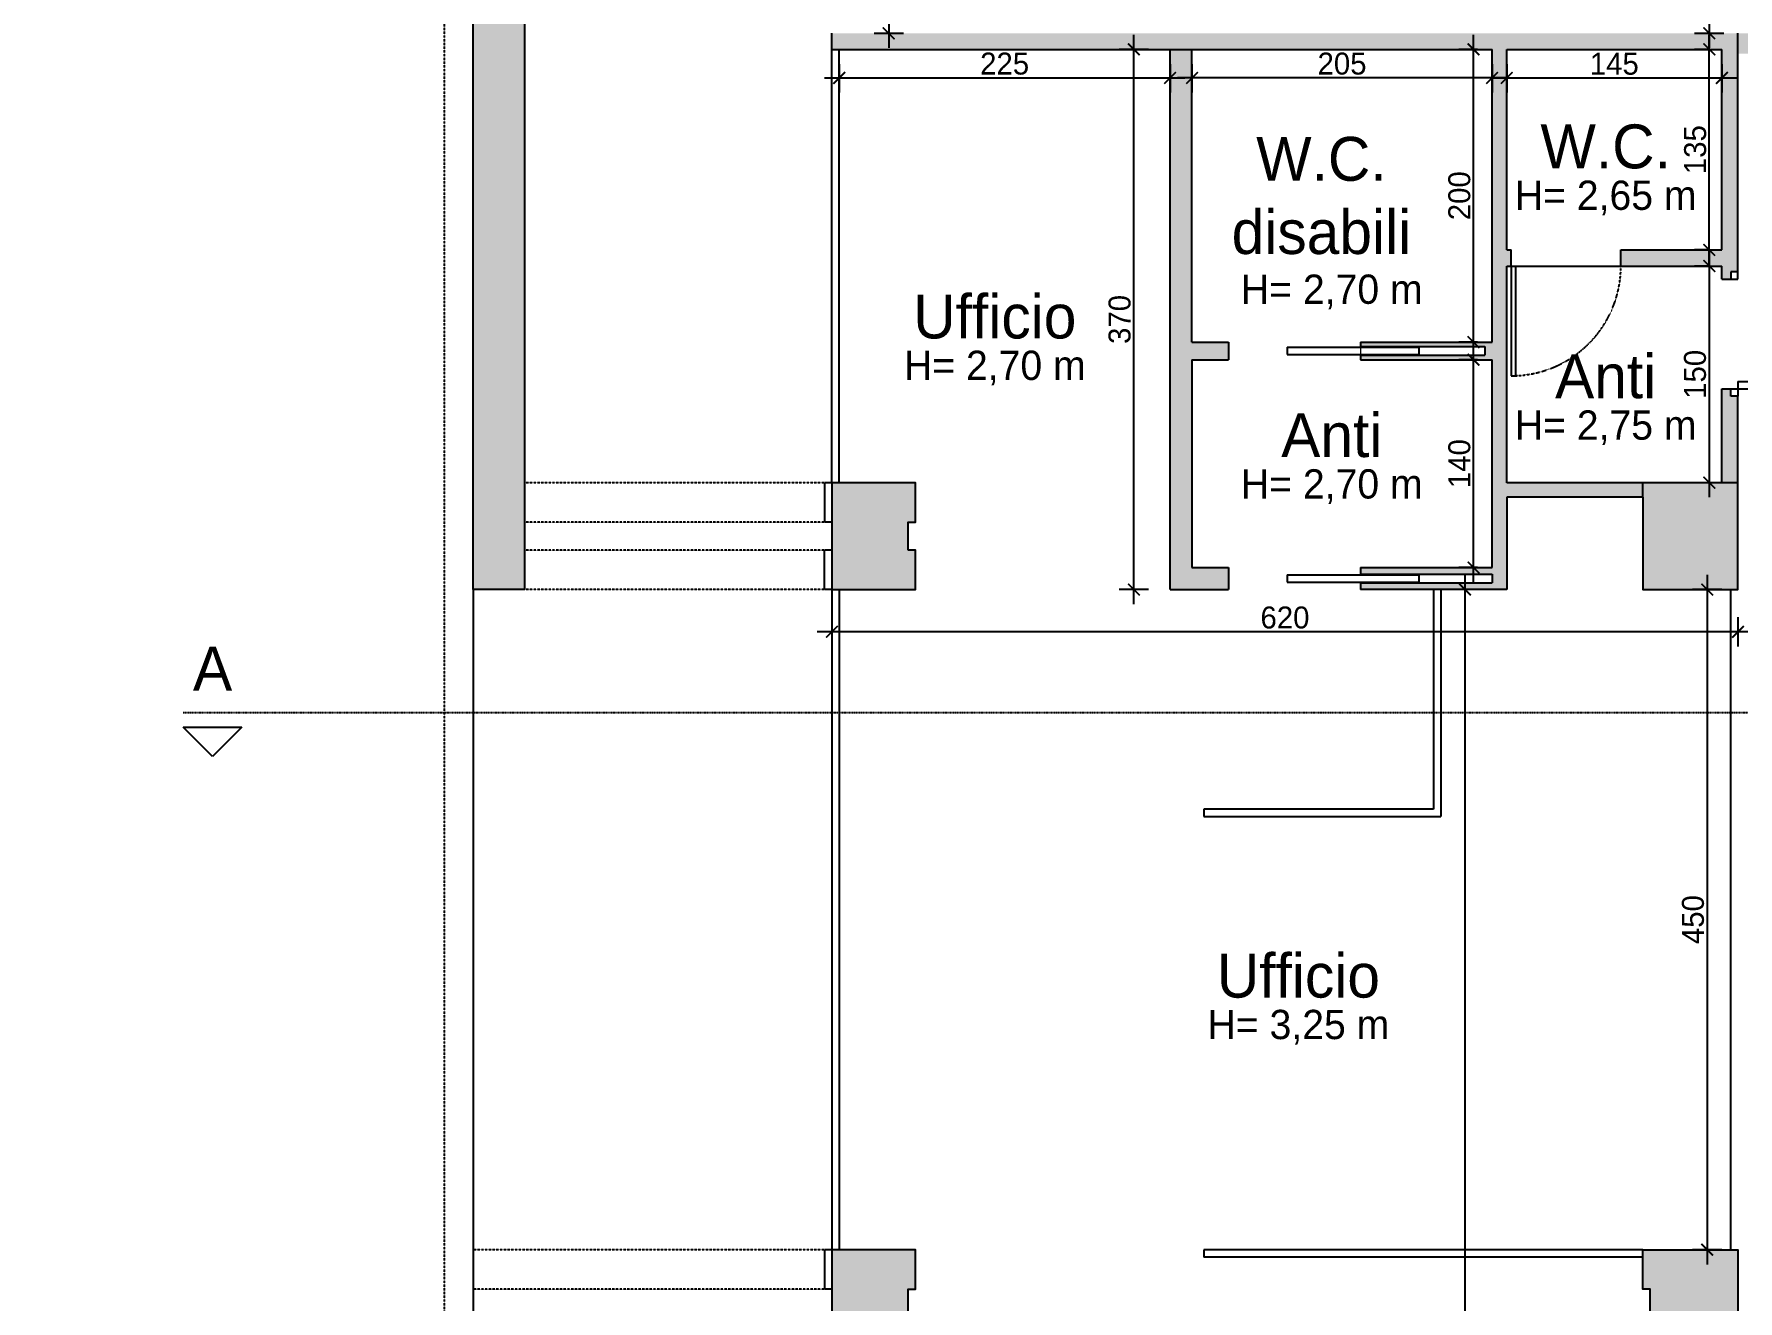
# Model space of a CAD drawing. Header units: millimetres. Extents: x 515 to 43442, y -1882 to 9936.
# Drawn here: x 515 to 1679, y 2808 to 3674 of the extents above; entities that cross this region are included whole.
import ezdxf

# ---------------------------------------------------------------- set-up
doc = ezdxf.new("R2010")
doc.units = ezdxf.units.MM
doc.linetypes.add('35', pattern=[1.5, 0.5, -0.25, 0.5, -0.25])
doc.linetypes.add('DASHDOT2', pattern=[0.5, 0.25, -0.125, 0, -0.125])
doc.layers.get('Defpoints').update_dxf_attribs({"color": 31})
doc.layers.add('CAMP sez', color=9, linetype='Continuous', lineweight=15, true_color=0xbdbdbd)
doc.layers.add('PAV_EST', color=253, linetype='Continuous', lineweight=0, true_color=0xa8a8a8)
for name, color, linetype in [('INF', 8, 'Continuous'), ('Linee di sezione', 7, 'Continuous'), ('PROS', 9, 'Continuous'), ('Q_100_ESECUTIVO', 3, 'Continuous'), ('SEZ', 170, 'Continuous'), ('Testi', 7, 'Continuous'), ('VOLTE', 8, 'Continuous')]:
    doc.layers.add(name, color=color, linetype=linetype)
doc.styles.add('T_ESE_q100', font='bahnschrift.ttf', dxfattribs={"height": 15})
doc.dimstyles.new('Quote al 100 arrotondate', dxfattribs={"dimscale": 0, "dimtxt": 15, "dimasz": 8, "dimexe": 10, "dimexo": 10, "dimgap": 2, "dimtad": 1, "dimdec": 0, "dimrnd": 5, "dimzin": 0, "dimdsep": 46, "dimtxsty": 'T_ESE_q100', "dimblk": 'ARCHTICK', "dimcen": 0.09, "dimdle": 10, "dimadec": 0, "dimazin": 0, "dimtfac": 1, "dimtdec": 0, "dimtofl": 0, "dimtmove": 2, "dimatfit": 3, "dimldrblk": 'ARCHTICK', "dimfxl": 10, "dimfxlon": 1, "dimtolj": 1, "dimtzin": 0, "dimlwd": -1, "dimlwe": -1, "dimarcsym": 0})

# ---------------------------------------------------------------- blocks, each defined once
blk = doc.blocks.new('_ArchTick')
at = {"color": 0, "linetype": 'ByBlock', "const_width": 0.15}
blk.add_lwpolyline([(-0.5, -0.5), (0.5, 0.5)], dxfattribs=at)
blk = doc.blocks.new('*D31')
at = {"layer": 'Defpoints', "color": 0, "transparency": 16777216}
for p in [(1072.9, 3908.4), (1072.9, 3674.4), (1098.7, 3674.4)]:
    blk.add_point(p, dxfattribs=at)
at = {"layer": 'Q_100_ESECUTIVO', "color": 0, "transparency": 16777216}
for p, q in [((1098.7, 3918.4), (1098.7, 3664.4)), ((1088.7, 3908.4), (1108.7, 3908.4)), ((1088.7, 3674.4), (1108.7, 3674.4))]:
    blk.add_line(p, q, dxfattribs=at)
at = {"layer": 'Q_100_ESECUTIVO', "color": 0, "transparency": 16777216, "xscale": 8, "yscale": 8, "zscale": 8}
for p, rotation in [((1098.7, 3908.4), 90), ((1098.7, 3674.4), 270)]:
    blk.add_blockref('_ArchTick', p, dxfattribs=dict(at, rotation=rotation))
at = {"layer": 'Q_100_ESECUTIVO', "color": 0, "transparency": 16777216, "insert": (1089.1, 3791.4), "char_height": 15, "attachment_point": 5, "rotation": 90, "style": 'T_ESE_q100'}
blk.add_mtext('\\A1;235', dxfattribs=at)
blk = doc.blocks.new('*D20')
at = {"layer": 'Defpoints', "color": 0, "transparency": 16777216}
for p in [(1659.3, 3815.4), (1619.9, 3674.4), (1659.3, 3674.4)]:
    blk.add_point(p, dxfattribs=at)
at = {"layer": 'Q_100_ESECUTIVO', "color": 0, "transparency": 16777216}
for p, q in [((1659.3, 3825.4), (1659.3, 3664.4)), ((1659.3, 3815.4), (1669.3, 3815.4)), ((1649.3, 3674.4), (1669.3, 3674.4))]:
    blk.add_line(p, q, dxfattribs=at)
at = {"layer": 'Q_100_ESECUTIVO', "color": 0, "transparency": 16777216, "xscale": 8, "yscale": 8, "zscale": 8}
for p, rotation in [((1659.3, 3815.4), 90), ((1659.3, 3674.4), 270)]:
    blk.add_blockref('_ArchTick', p, dxfattribs=dict(at, rotation=rotation))
at = {"layer": 'Q_100_ESECUTIVO', "color": 0, "transparency": 16777216, "insert": (1649.6, 3744.9), "char_height": 15, "attachment_point": 5, "rotation": 90, "style": 'T_ESE_q100'}
blk.add_mtext('\\A1;140', dxfattribs=at)
blk = doc.blocks.new('*D37')
at = {"layer": 'Defpoints', "color": 0, "transparency": 16777216}
for p in [(1659.3, 3663.4), (1667.9, 3663.4), (1667.9, 3526.4)]:
    blk.add_point(p, dxfattribs=at)
at = {"layer": 'Q_100_ESECUTIVO', "color": 0, "transparency": 16777216}
for p, q in [((1659.3, 3516.4), (1659.3, 3673.4)), ((1659.3, 3663.4), (1649.3, 3663.4)), ((1659.3, 3526.4), (1649.3, 3526.4))]:
    blk.add_line(p, q, dxfattribs=at)
at = {"layer": 'Q_100_ESECUTIVO', "color": 0, "transparency": 16777216, "xscale": 8, "yscale": 8, "zscale": 8}
for p, rotation in [((1659.3, 3663.4), 90), ((1659.3, 3526.4), 270)]:
    blk.add_blockref('_ArchTick', p, dxfattribs=dict(at, rotation=rotation))
at = {"layer": 'Q_100_ESECUTIVO', "color": 0, "transparency": 16777216, "insert": (1649.7, 3594.9), "char_height": 15, "attachment_point": 5, "rotation": 90, "style": 'T_ESE_q100'}
blk.add_mtext('\\A1;135', dxfattribs=at)
blk = doc.blocks.new('*D38')
at = {"layer": 'Defpoints', "color": 0, "transparency": 16777216}
for p in [(1520.9, 3663.4), (1667.9, 3663.4), (1667.9, 3643.9)]:
    blk.add_point(p, dxfattribs=at)
at = {"layer": 'Q_100_ESECUTIVO', "color": 0, "transparency": 16777216}
for p, q in [((1510.9, 3643.9), (1677.9, 3643.9)), ((1520.9, 3653.4), (1520.9, 3633.9)), ((1667.9, 3653.4), (1667.9, 3633.9))]:
    blk.add_line(p, q, dxfattribs=at)
at = {"layer": 'Q_100_ESECUTIVO', "color": 0, "transparency": 16777216, "xscale": 8, "yscale": 8, "zscale": 8, "rotation": 180}
blk.add_blockref('_ArchTick', (1520.9, 3643.9), dxfattribs=at)
at = {"layer": 'Q_100_ESECUTIVO', "color": 0, "transparency": 16777216, "xscale": 8, "yscale": 8, "zscale": 8}
blk.add_blockref('_ArchTick', (1667.9, 3643.9), dxfattribs=at)
at = {"layer": 'Q_100_ESECUTIVO', "color": 0, "transparency": 16777216, "insert": (1594.4, 3653.5), "char_height": 15, "attachment_point": 5, "style": 'T_ESE_q100'}
blk.add_mtext('\\A1;145', dxfattribs=at)
blk = doc.blocks.new('*D39')
at = {"layer": 'Defpoints', "color": 0, "transparency": 16777216}
for p in [(1667.9, 3515.4), (1659.3, 3367.4), (1667.9, 3367.4)]:
    blk.add_point(p, dxfattribs=at)
at = {"layer": 'Q_100_ESECUTIVO', "color": 0, "transparency": 16777216}
for p, q in [((1659.3, 3515.4), (1649.3, 3515.4)), ((1659.3, 3525.4), (1659.3, 3357.4)), ((1659.3, 3367.4), (1649.3, 3367.4))]:
    blk.add_line(p, q, dxfattribs=at)
at = {"layer": 'Q_100_ESECUTIVO', "color": 0, "transparency": 16777216, "xscale": 8, "yscale": 8, "zscale": 8}
for p, rotation in [((1659.3, 3515.4), 90), ((1659.3, 3367.4), 270)]:
    blk.add_blockref('_ArchTick', p, dxfattribs=dict(at, rotation=rotation))
at = {"layer": 'Q_100_ESECUTIVO', "color": 0, "transparency": 16777216, "insert": (1649.6, 3441.4), "char_height": 15, "attachment_point": 5, "rotation": 90, "style": 'T_ESE_q100'}
blk.add_mtext('\\A1;150', dxfattribs=at)
blk = doc.blocks.new('*D40')
at = {"layer": 'Defpoints', "color": 0, "transparency": 16777216}
for p in [(1059.9, 3294.4), (1678.9, 3294.4), (1059.9, 3265.5)]:
    blk.add_point(p, dxfattribs=at)
at = {"layer": 'Q_100_ESECUTIVO', "color": 0, "transparency": 16777216}
for p, q in [((1059.9, 3275.5), (1059.9, 3255.5)), ((1678.9, 3275.5), (1678.9, 3255.5)), ((1688.9, 3265.5), (1049.9, 3265.5))]:
    blk.add_line(p, q, dxfattribs=at)
at = {"layer": 'Q_100_ESECUTIVO', "color": 0, "transparency": 16777216, "xscale": 8, "yscale": 8, "zscale": 8, "rotation": 180}
blk.add_blockref('_ArchTick', (1059.9, 3265.5), dxfattribs=at)
at = {"layer": 'Q_100_ESECUTIVO', "color": 0, "transparency": 16777216, "xscale": 8, "yscale": 8, "zscale": 8}
blk.add_blockref('_ArchTick', (1678.9, 3265.5), dxfattribs=at)
at = {"layer": 'Q_100_ESECUTIVO', "color": 0, "transparency": 16777216, "insert": (1369.4, 3275.2), "char_height": 15, "attachment_point": 5, "style": 'T_ESE_q100'}
blk.add_mtext('\\A1;620', dxfattribs=at)
blk = doc.blocks.new('*D41')
at = {"layer": 'Defpoints', "color": 0, "transparency": 16777216}
for p in [(1678.9, 3294.4), (1657.9, 2843.4), (1678.9, 2843.4)]:
    blk.add_point(p, dxfattribs=at)
at = {"layer": 'Q_100_ESECUTIVO', "color": 0, "transparency": 16777216}
for p, q in [((1667.9, 3294.4), (1647.9, 3294.4)), ((1657.9, 3304.4), (1657.9, 2833.4)), ((1667.9, 2843.4), (1647.9, 2843.4))]:
    blk.add_line(p, q, dxfattribs=at)
at = {"layer": 'Q_100_ESECUTIVO', "color": 0, "transparency": 16777216, "xscale": 8, "yscale": 8, "zscale": 8}
for p, rotation in [((1657.9, 3294.4), 90), ((1657.9, 2843.4), 270)]:
    blk.add_blockref('_ArchTick', p, dxfattribs=dict(at, rotation=rotation))
at = {"layer": 'Q_100_ESECUTIVO', "color": 0, "transparency": 16777216, "insert": (1648.2, 3068.9), "char_height": 15, "attachment_point": 5, "rotation": 90, "style": 'T_ESE_q100'}
blk.add_mtext('\\A1;450', dxfattribs=at)
blk = doc.blocks.new('*D45')
at = {"layer": 'Defpoints', "color": 0, "transparency": 16777216}
for p in [(1510.9, 3294.4), (1492.4, 1211.4), (1510.9, 1211.4)]:
    blk.add_point(p, dxfattribs=at)
at = {"layer": 'Q_100_ESECUTIVO', "color": 0, "transparency": 16777216}
for p, q in [((1500.9, 3294.4), (1482.4, 3294.4)), ((1492.4, 3304.4), (1492.4, 1201.4)), ((1500.9, 1211.4), (1482.4, 1211.4))]:
    blk.add_line(p, q, dxfattribs=at)
at = {"layer": 'Q_100_ESECUTIVO', "color": 0, "transparency": 16777216, "xscale": 8, "yscale": 8, "zscale": 8}
for p, rotation in [((1492.4, 3294.4), 90), ((1492.4, 1211.4), 270)]:
    blk.add_blockref('_ArchTick', p, dxfattribs=dict(at, rotation=rotation))
at = {"layer": 'Q_100_ESECUTIVO', "color": 0, "transparency": 16777216, "insert": (1482.7, 2252.9), "char_height": 15, "attachment_point": 5, "rotation": 90, "style": 'T_ESE_q100'}
blk.add_mtext('\\A1;2085', dxfattribs=at)
blk = doc.blocks.new('*D89')
at = {"layer": 'Defpoints', "color": 0, "transparency": 16777216}
for p in [(1305.9, 3663.4), (1510.9, 3663.4), (1305.9, 3643.9)]:
    blk.add_point(p, dxfattribs=at)
at = {"layer": 'Q_100_ESECUTIVO', "color": 0, "transparency": 16777216}
for p, q in [((1520.9, 3643.9), (1295.9, 3643.9)), ((1305.9, 3653.4), (1305.9, 3633.9)), ((1510.9, 3653.4), (1510.9, 3633.9))]:
    blk.add_line(p, q, dxfattribs=at)
at = {"layer": 'Q_100_ESECUTIVO', "color": 0, "transparency": 16777216, "xscale": 8, "yscale": 8, "zscale": 8, "rotation": 180}
blk.add_blockref('_ArchTick', (1305.9, 3643.9), dxfattribs=at)
at = {"layer": 'Q_100_ESECUTIVO', "color": 0, "transparency": 16777216, "xscale": 8, "yscale": 8, "zscale": 8}
blk.add_blockref('_ArchTick', (1510.9, 3643.9), dxfattribs=at)
at = {"layer": 'Q_100_ESECUTIVO', "color": 0, "transparency": 16777216, "insert": (1408.4, 3653.6), "char_height": 15, "attachment_point": 5, "style": 'T_ESE_q100'}
blk.add_mtext('\\A1;205', dxfattribs=at)
blk = doc.blocks.new('*D90')
at = {"layer": 'Defpoints', "color": 0, "transparency": 16777216}
for p in [(1498.2, 3663.4), (1510.9, 3663.4), (1510.9, 3463.4)]:
    blk.add_point(p, dxfattribs=at)
at = {"layer": 'Q_100_ESECUTIVO', "color": 0, "transparency": 16777216}
for p, q in [((1498.2, 3453.4), (1498.2, 3673.4)), ((1500.9, 3663.4), (1488.2, 3663.4)), ((1500.9, 3463.4), (1488.2, 3463.4))]:
    blk.add_line(p, q, dxfattribs=at)
at = {"layer": 'Q_100_ESECUTIVO', "color": 0, "transparency": 16777216, "xscale": 8, "yscale": 8, "zscale": 8}
for p, rotation in [((1498.2, 3663.4), 90), ((1498.2, 3463.4), 270)]:
    blk.add_blockref('_ArchTick', p, dxfattribs=dict(at, rotation=rotation))
at = {"layer": 'Q_100_ESECUTIVO', "color": 0, "transparency": 16777216, "insert": (1488.6, 3563.4), "char_height": 15, "attachment_point": 5, "rotation": 90, "style": 'T_ESE_q100'}
blk.add_mtext('\\A1;200', dxfattribs=at)
blk = doc.blocks.new('*D91')
at = {"layer": 'Defpoints', "color": 0, "transparency": 16777216}
for p in [(1498.2, 3451.4), (1510.9, 3451.4), (1510.9, 3309.4)]:
    blk.add_point(p, dxfattribs=at)
at = {"layer": 'Q_100_ESECUTIVO', "color": 0, "transparency": 16777216}
for p, q in [((1498.2, 3299.4), (1498.2, 3461.4)), ((1500.9, 3451.4), (1488.2, 3451.4)), ((1500.9, 3309.4), (1488.2, 3309.4))]:
    blk.add_line(p, q, dxfattribs=at)
at = {"layer": 'Q_100_ESECUTIVO', "color": 0, "transparency": 16777216, "xscale": 8, "yscale": 8, "zscale": 8}
for p, rotation in [((1498.2, 3451.4), 90), ((1498.2, 3309.4), 270)]:
    blk.add_blockref('_ArchTick', p, dxfattribs=dict(at, rotation=rotation))
at = {"layer": 'Q_100_ESECUTIVO', "color": 0, "transparency": 16777216, "insert": (1488.6, 3380.4), "char_height": 15, "attachment_point": 5, "rotation": 90, "style": 'T_ESE_q100'}
blk.add_mtext('\\A1;140', dxfattribs=at)
blk = doc.blocks.new('*D98')
at = {"layer": 'Defpoints', "color": 0, "transparency": 16777216}
for p in [(1064.9, 3663.4), (1290.9, 3663.4), (1290.9, 3643.9)]:
    blk.add_point(p, dxfattribs=at)
at = {"layer": 'Q_100_ESECUTIVO', "color": 0, "transparency": 16777216}
for p, q in [((1054.9, 3643.9), (1300.9, 3643.9)), ((1064.9, 3653.4), (1064.9, 3633.9)), ((1290.9, 3653.4), (1290.9, 3633.9))]:
    blk.add_line(p, q, dxfattribs=at)
at = {"layer": 'Q_100_ESECUTIVO', "color": 0, "transparency": 16777216, "xscale": 8, "yscale": 8, "zscale": 8, "rotation": 180}
blk.add_blockref('_ArchTick', (1064.9, 3643.9), dxfattribs=at)
at = {"layer": 'Q_100_ESECUTIVO', "color": 0, "transparency": 16777216, "xscale": 8, "yscale": 8, "zscale": 8}
blk.add_blockref('_ArchTick', (1290.9, 3643.9), dxfattribs=at)
at = {"layer": 'Q_100_ESECUTIVO', "color": 0, "transparency": 16777216, "insert": (1177.9, 3653.6), "char_height": 15, "attachment_point": 5, "style": 'T_ESE_q100'}
blk.add_mtext('\\A1;225', dxfattribs=at)
blk = doc.blocks.new('*D26')
at = {"layer": 'Defpoints', "color": 0, "transparency": 16777216}
for p in [(1266.2, 3663.4), (1290.9, 3663.4), (1290.9, 3294.4)]:
    blk.add_point(p, dxfattribs=at)
at = {"layer": 'Q_100_ESECUTIVO', "color": 0, "transparency": 16777216}
for p, q in [((1266.2, 3284.4), (1266.2, 3673.4)), ((1276.2, 3663.4), (1256.2, 3663.4)), ((1276.2, 3294.4), (1256.2, 3294.4))]:
    blk.add_line(p, q, dxfattribs=at)
at = {"layer": 'Q_100_ESECUTIVO', "color": 0, "transparency": 16777216, "xscale": 8, "yscale": 8, "zscale": 8}
for p, rotation in [((1266.2, 3663.4), 90), ((1266.2, 3294.4), 270)]:
    blk.add_blockref('_ArchTick', p, dxfattribs=dict(at, rotation=rotation))
at = {"layer": 'Q_100_ESECUTIVO', "color": 0, "transparency": 16777216, "insert": (1256.5, 3478.9), "char_height": 15, "attachment_point": 5, "rotation": 90, "style": 'T_ESE_q100'}
blk.add_mtext('\\A1;370', dxfattribs=at)

msp = doc.modelspace()

# ---------------------------------------------------------------- hatches: boundary and pattern name
at = {"layer": 'CAMP sez'}
h = msp.add_hatch(color=256, dxfattribs=at)
h.dxf.hatch_style = 1
h.paths.add_polyline_path([(2958.9, 1722.4), (2938.9, 1722.4), (2938.9, 1592.8), (2715.6, 1441.1), (2726.9, 1424.5), (2958.9, 1582.2)], flags=17)
h.paths.add_polyline_path([(2694.6, 1402.6), (2683.3, 1419.3), (2288.9, 1220.7), (2288.9, 1198.4)], flags=17)
h.paths.add_polyline_path([(2288.9, 1271.4), (2174.9, 1271.4), (2174.9, 1244.4), (2179.9, 1244.4), (2179.9, 1225.4), (2174.9, 1225.4), (2174.9, 1198.4), (2288.9, 1198.4)], flags=17)
h.paths.add_polyline_path([(2288.9, 2843.4), (2174.9, 2843.4), (2174.9, 2816.4), (2179.9, 2816.4), (2179.9, 2797.4), (2174.9, 2797.4), (2174.9, 2770.4), (2288.9, 2770.4)], flags=17)
h.paths.add_polyline_path([(2288.9, 2319.4), (2174.9, 2319.4), (2174.9, 2292.4), (2179.9, 2292.4), (2179.9, 2273.4), (2174.9, 2273.4), (2174.9, 2246.4), (2288.9, 2246.4)], flags=17)
h.paths.add_polyline_path([(2288.9, 1795.4), (2174.9, 1795.4), (2174.9, 1768.4), (2179.9, 1768.4), (2179.9, 1749.4), (2174.9, 1749.4), (2174.9, 1722.4), (2288.9, 1722.4)], flags=17)
h.paths.add_polyline_path([(2958.9, 1895.9), (2938.9, 1895.9), (2938.9, 1742.4), (2288.9, 1742.4), (2288.9, 1722.4), (2958.9, 1722.4)], flags=17)
h.paths.add_polyline_path([(2958.9, 2419.9), (2938.9, 2419.9), (2938.9, 2145.9), (2958.9, 2145.9)], flags=17)
h.paths.add_polyline_path([(2958.9, 3851.4), (2938.9, 3851.4), (2938.9, 3607.9), (2958.9, 3607.9)], flags=17)
h.paths.add_polyline_path([(2958.9, 3357.9), (2938.9, 3357.9), (2938.9, 3193.9), (2958.9, 3193.9)], flags=17)
h.paths.add_polyline_path([(2958.9, 2943.9), (2938.9, 2943.9), (2938.9, 2669.9), (2958.9, 2669.9)], flags=17)
h.paths.add_polyline_path([(1678.9, 3674.4), (1059.9, 3674.4), (1059.9, 3663.4), (1510.9, 3663.4), (1510.9, 3463.4), (1420.9, 3463.4), (1420.9, 3460.4), (1505.9, 3460.4), (1505.9, 3454.4), (1420.9, 3454.4), (1420.9, 3451.4), (1510.9, 3451.4), (1510.9, 3309.4), (1420.9, 3309.4), (1420.9, 3304.9), (1510.9, 3304.9), (1510.9, 3298.9), (1420.9, 3298.9), (1420.9, 3294.4), (1520.9, 3294.4), (1520.9, 3357.4), (1613.9, 3357.4), (1613.9, 3367.4), (1520.9, 3367.4), (1520.9, 3515.4), (1523.9, 3515.4), (1523.9, 3526.4), (1520.9, 3526.4), (1520.9, 3663.4), (1667.9, 3663.4), (1667.9, 3526.4), (1598.9, 3526.4), (1598.9, 3515.4), (1667.9, 3515.4), (1667.9, 3506.4), (1673.9, 3506.4), (1673.9, 3511.4), (1678.9, 3511.4)], flags=17)
h.paths.add_polyline_path([(1330.9, 3463.4), (1305.9, 3463.4), (1305.9, 3663.4), (1290.9, 3663.4), (1290.9, 3294.4), (1330.9, 3294.4), (1330.9, 3309.4), (1305.9, 3309.4), (1305.9, 3451.4), (1330.9, 3451.4)], flags=16)
h.paths.add_polyline_path([(1310.4, 4657.4), (1290.4, 4657.4), (1290.4, 4259.4), (1310.4, 4259.4)], flags=17)
h.paths.add_polyline_path([(1330.4, 4259.4), (1270.4, 4259.4), (1270.4, 4239.4), (1330.4, 4239.4)], flags=17)
h.paths.add_polyline_path([(1180.4, 4259.4), (1067.9, 4259.4), (1067.9, 4239.4), (1180.4, 4239.4)], flags=17)
h.paths.add_polyline_path([(1447.9, 4259.4), (1420.4, 4259.4), (1420.4, 4239.4), (1447.9, 4239.4)], flags=17)
h.paths.add_polyline_path([(849.9, 682.4), (514.9, 682.4), (514.9, 647.4), (814.9, 647.4), (814.9, 489.5), (849.9, 489.5), (849.9, 557.4), (852.9, 557.4), (852.9, 567.4), (849.9, 567.4)])
h.paths.add_polyline_path([(2288.9, 3367.4), (2174.9, 3367.4), (2174.9, 3340.4), (2179.9, 3340.4), (2179.9, 3321.4), (2174.9, 3321.4), (2174.9, 3294.4), (2288.9, 3294.4)], flags=17)
h.paths.add_polyline_path([(1707.9, 3669.4), (1702.9, 3669.4), (1702.9, 3674.4), (1678.9, 3674.4), (1678.9, 3660.4), (1707.9, 3660.4)], flags=17)
h.paths.add_polyline_path([(5530.2, 3374.5), (5498.8, 3353.2), (5516.8, 3326.7), (5548.2, 3348.1)], flags=17)
h.paths.add_polyline_path([(5295.1, 3176.1), (5277.1, 3202.5), (5216.7, 3161.5), (5234.7, 3135)], flags=17)
h.paths.add_polyline_path([(4753.9, 2839.4), (4690.9, 2839.4), (4690.9, 2759.4), (4756.2, 2803.8)], flags=17)
h.paths.add_polyline_path([(4230.9, 2839.4), (4167.9, 2839.4), (4167.9, 2767.4), (4230.9, 2767.4)], flags=17)
h.paths.add_polyline_path([(4204.5, 2469.9), (4172.2, 2448), (4191.3, 2419.8), (4223.6, 2441.8)], flags=17)
h.paths.add_polyline_path([(3701.3, 2086.8), (3682.2, 2114.9), (3649.9, 2093), (3669, 2064.9)], flags=17)
h.paths.add_polyline_path([(3186.9, 1793.4), (3123.9, 1793.4), (3123.9, 1694.4), (3186.9, 1732.4)], flags=17)
h.paths.add_polyline_path([(2726.9, 1424.5), (2707.8, 1452.7), (2675.5, 1430.7), (2694.6, 1402.6)], flags=17)
h.paths.add_polyline_path([(1701.9, 1209.4), (1678.9, 1209.4), (1678.9, 1198.4), (1701.9, 1198.4)], flags=17)
h.paths.add_polyline_path([(1678.9, 1271.4), (1613.9, 1271.4), (1613.9, 1244.4), (1618.9, 1244.4), (1618.9, 1225.4), (1613.9, 1225.4), (1613.9, 1198.4), (1678.9, 1198.4), (1678.9, 1209.4)], flags=17)
h.paths.add_polyline_path([(1613.9, 1211.4), (1116.9, 1211.4), (1116.9, 1198.4), (1613.9, 1198.4)], flags=17)
h.paths.add_polyline_path([(1116.9, 1225.4), (1111.9, 1225.4), (1111.9, 1244.4), (1116.9, 1244.4), (1116.9, 1271.4), (1059.9, 1271.4), (1059.9, 1198.4), (1116.9, 1198.4)], flags=17)
h.paths.add_polyline_path([(1111.9, 1768.4), (1116.9, 1768.4), (1116.9, 1795.4), (1059.9, 1795.4), (1059.9, 1722.4), (1116.9, 1722.4), (1116.9, 1749.4), (1111.9, 1749.4)], flags=17)
h.paths.add_polyline_path([(1678.9, 1795.4), (1613.9, 1795.4), (1613.9, 1768.4), (1618.9, 1768.4), (1618.9, 1749.4), (1613.9, 1749.4), (1613.9, 1722.4), (1678.9, 1722.4)], flags=17)
edge = h.paths.add_edge_path(flags=17)
edge.add_arc((1678.9, 2282.9), 218, 270, 282.4589, ccw=False)
edge.add_line((1678.9, 2064.9), (1678.9, 2047.9))
edge.add_arc((1678.9, 2282.9), 235, 270, 282.4589)
edge.add_line((1729.6, 2053.4), (1725.9, 2070))
edge = h.paths.add_edge_path(flags=17)
edge.add_line((1678.9, 2321.4), (1594.7, 2321.4))
edge.add_arc((1678.9, 2282.9), 92.5, 155.4041, 204.5959)
edge.add_line((1594.7, 2244.4), (1678.9, 2244.4))
edge.add_line((1678.9, 2244.4), (1678.9, 2321.4))
h.paths.add_polyline_path([(1111.9, 2292.4), (1116.9, 2292.4), (1116.9, 2319.4), (1059.9, 2319.4), (1059.9, 2246.4), (1116.9, 2246.4), (1116.9, 2273.4), (1111.9, 2273.4)], flags=17)
edge = h.paths.add_edge_path(flags=17)
edge.add_arc((1678.9, 2282.9), 235, 77.5411, 90)
edge.add_line((1678.9, 2517.9), (1678.9, 2500.9))
edge.add_arc((1678.9, 2282.9), 218, 77.5411, 90, ccw=False)
edge.add_line((1725.9, 2495.7), (1729.6, 2512.3))
h.paths.add_polyline_path([(1678.9, 2843.4), (1613.9, 2843.4), (1613.9, 2816.4), (1618.9, 2816.4), (1618.9, 2797.4), (1613.9, 2797.4), (1613.9, 2770.4), (1678.9, 2770.4)], flags=17)
h.paths.add_polyline_path([(1116.9, 2843.4), (1059.9, 2843.4), (1059.9, 2770.4), (1116.9, 2770.4), (1116.9, 2797.4), (1111.9, 2797.4), (1111.9, 2816.4), (1116.9, 2816.4)], flags=17)
h.paths.add_polyline_path([(1116.9, 3367.4), (1059.9, 3367.4), (1059.9, 3294.4), (1116.9, 3294.4), (1116.9, 3321.4), (1111.9, 3321.4), (1111.9, 3340.4), (1116.9, 3340.4)], flags=16)
h.paths.add_polyline_path([(1678.9, 3367.4), (1613.9, 3367.4), (1613.9, 3357.4), (1613.9, 3294.4), (1678.9, 3294.4)], flags=16)
h.paths.add_polyline_path([(1592.9, 4307.4), (1573.9, 4307.4), (1573.9, 4328.4), (1562.9, 4328.4), (1562.9, 4307.4), (1447.9, 4307.4), (1447.9, 3908.4), (1566.9, 3908.4), (1566.9, 3815.4), (1619.9, 3815.4), (1619.9, 3826.4), (1593.9, 3826.4), (1593.9, 3924.4), (1462.9, 3924.4), (1462.9, 4290.4), (1565.9, 4290.4), (1565.9, 4236.4), (1921.9, 4236.4), (1921.9, 4247.4), (1592.9, 4247.4)], flags=17)
h.paths.add_polyline_path([(3186.9, 2839.4), (3123.9, 2839.4), (3123.9, 2767.4), (3186.9, 2767.4)], flags=17)
h.paths.add_polyline_path([(1072.9, 1198.4), (1072.9, 1173.4), (1086.9, 1173.4), (1086.9, 1198.4)], flags=17)
h.paths.add_polyline_path([(1678.9, 3367.4), (1678.9, 3426.4), (1673.9, 3426.4), (1673.9, 3431.4), (1667.9, 3431.4), (1667.9, 3367.4)], flags=16)
h.paths.add_polyline_path([(1592.9, 4657.4), (2089.9, 4657.4), (2089.9, 4247.4), (2011.9, 4247.4), (2011.9, 4236.4), (2089.9, 4236.4), (2089.9, 3869.4), (2067.9, 3869.4), (2067.9, 3826.4), (1701.9, 3826.4), (1701.9, 3815.4), (2067.9, 3815.4), (2067.9, 3787.4), (2078.9, 3787.4), (2078.9, 3815.4), (2391.9, 3815.4), (2391.9, 3674.4), (2078.9, 3674.4), (2078.9, 3701.4), (2067.9, 3701.4), (2067.9, 3674.4), (1832.9, 3674.4), (1832.9, 3669.4), (1827.9, 3669.4), (1827.9, 3660.4), (2411.9, 3660.4), (2411.9, 3757.4), (2720.9, 3757.4), (2720.9, 3851.4), (3144.9, 3851.4), (3144.9, 3832.4), (3171.9, 3832.4), (3171.9, 3851.4), (4188.9, 3851.4), (4188.9, 3832.4), (4215.9, 3832.4), (4215.9, 3851.4), (5233.9, 3851.4), (5233.9, 3832.4), (5284.9, 3832.4), (5284.9, 3918.4), (5276.9, 3918.4), (5276.9, 4228.4), (5284.9, 4228.4), (5284.9, 4279.4), (5512.9, 4279.4), (5512.9, 4222.4), (5715.8, 3864.4), (5540.9, 3864.4), (5540.9, 3918.4), (5512.9, 3918.4), (5512.9, 3848.4), (5565.8, 3755.4), (5575.4, 3760.8), (5525.5, 3848.4), (5724.9, 3848.4), (5870.1, 3592.3), (5726.9, 3494.9), (5619, 3684.4), (5609.4, 3678.9), (5730.7, 3466.1), (6154.1, 3753.9), (6192, 3697.4), (6217, 3714.1), (6124.8, 3851.5), (6520.9, 4124.3), (6457.1, 3501.6), (6390.2, 3456), (6379.6, 3471.8), (1678.9, 277), (1678.9, 623.4), (1086.9, 623.4), (1086.9, 711.4), (1054.9, 711.4), (1054.9, 599.4), (1059.9, 599.4), (1059.9, 567.4), (1054.9, 567.4), (942.9, 567.4), (942.9, 557.4), (945.9, 557.4), (945.9, 489.5), (955.9, 489.5), (955.9, 563.4), (1054.9, 563.4), (1054.9, 517.4), (1117.9, 517.4), (1117.9, 597.4), (1615.9, 597.4), (1615.9, 549.4), (1653.9, 549.4), (1653.9, 299.4), (1516.6, 299.4), (1516.6, 260.4), (1653.9, 260.4), (1653.9, 212.4), (1516.6, 118.6), (1516.6, 76.2), (1685.9, 191.9), (1685.9, 239.4), (6374.3, 3425.9), (6384.8, 3410.1), (6490.2, 3481.7), (6556.8, 4185.5), (6083.4, 3859.3), (6138.8, 3776.8), (5894.2, 3610.6), (5542.9, 4230.3), (5542.9, 4309.4), (5246.9, 4309.4), (5246.9, 3881.4), (2680.9, 3881.4), (2680.9, 3777.4), (2411.9, 3777.4), (2411.9, 3835.4), (2109.9, 3835.4), (2109.9, 4677.4), (1021.9, 4677.4), (1021.9, 3840.4), (814.9, 3840.4), (814.9, 3294.4), (849.9, 3294.4), (849.9, 3815.4), (1072.9, 3815.4), (1072.9, 3908.4), (1092.9, 3908.4), (1092.9, 3913.4), (1041.9, 3913.4), (1041.9, 4239.4), (1067.9, 4239.4), (1067.9, 4276.4), (1091.9, 4276.4), (1091.9, 4289.4), (1067.9, 4289.4), (1067.9, 4307.4), (1041.9, 4307.4), (1041.9, 4616.4), (1067.9, 4616.4), (1067.9, 4657.4), (1562.9, 4657.4), (1562.9, 4328.4), (1573.9, 4328.4), (1573.9, 4616.4), (1592.9, 4616.4)])

# ---------------------------------------------------------------- linework, layer by layer
at = {"layer": 'INF'}
for p, q in [((1059.9, 3367.4), (1059.9, 3663.4)), ((1064.9, 3367.4), (1064.9, 3663.4)), ((1523.9, 3515.4), (1598.9, 3515.4)), ((1523.9, 3515.4), (1523.9, 3440.4)), ((1526.9, 3515.4), (1526.9, 3440.4)), ((1673.9, 3506.4), (1678.9, 3506.4)), ((1678.9, 3506.4), (1678.9, 3511.4)), ((1370.9, 3459.9), (1460.9, 3459.9)), ((1370.9, 3459.9), (1370.9, 3454.9)), ((1460.9, 3459.9), (1460.9, 3454.9)), ((1370.9, 3454.9), (1460.9, 3454.9)), ((1523.9, 3440.4), (1526.9, 3440.4)), ((1678.9, 3436.4), (1753.9, 3436.4)), ((1678.9, 3436.4), (1678.9, 3431.4)), ((1673.9, 3431.4), (1678.9, 3431.4)), ((1678.9, 3431.4), (1678.9, 3426.4)), ((1678.9, 3431.4), (1753.9, 3431.4)), ((814.9, 3294.4), (814.9, 1198.4)), ((1059.9, 3294.4), (1059.9, 2843.4)), ((1064.9, 3294.4), (1064.9, 2843.4)), ((1370.9, 3304.4), (1460.9, 3304.4)), ((1370.9, 3304.4), (1370.9, 3299.4)), ((1370.9, 3299.4), (1460.9, 3299.4)), ((1460.9, 3304.4), (1460.9, 3299.4))]:
    msp.add_line(p, q, dxfattribs=at)
at = {"layer": 'Linee di sezione', "linetype": 'DASHDOT2'}
msp.add_line((616.8, 3210.4), (6257.2, 3210.4), dxfattribs=at)
at = {"layer": 'Linee di sezione'}
for p, q in [((616.8, 3200.4), (656.8, 3200.4)), ((636.8, 3180.4), (616.8, 3200.4)), ((656.8, 3200.4), (636.8, 3180.4))]:
    msp.add_line(p, q, dxfattribs=at)
at = {"layer": 'PAV_EST'}
for p, q in [((1420.9, 3460.4), (1420.9, 3454.4)), ((1420.9, 3304.9), (1420.9, 3304.4)), ((1420.9, 3299.4), (1420.9, 3298.9))]:
    msp.add_line(p, q, dxfattribs=at)
at = {"layer": 'PROS'}
for p, q in [((1059.9, 3367.4), (1054.9, 3367.4)), ((1054.9, 3367.4), (1054.9, 3340.4)), ((1059.9, 3340.4), (1054.9, 3340.4)), ((1059.9, 3321.4), (1054.9, 3321.4)), ((1054.9, 3294.4), (1054.9, 3321.4)), ((1059.9, 3294.4), (1054.9, 3294.4)), ((1470.9, 3294.4), (1470.9, 3144.4)), ((1475.9, 3294.4), (1475.9, 3139.4)), ((1673.9, 2843.4), (1673.9, 3294.4)), ((1470.9, 3144.4), (1313.9, 3144.4)), ((1313.9, 3144.4), (1313.9, 3139.4)), ((1313.9, 3139.4), (1475.9, 3139.4)), ((1059.9, 2843.4), (1054.9, 2843.4)), ((1054.9, 2843.4), (1054.9, 2816.4)), ((1613.9, 2843.4), (1313.9, 2843.4)), ((1313.9, 2843.4), (1313.9, 2838.4)), ((1613.9, 2838.4), (1313.9, 2838.4)), ((1059.9, 2816.4), (1054.9, 2816.4))]:
    msp.add_line(p, q, dxfattribs=at)
at = {"layer": 'SEZ'}
for p, q in [((814.9, 3294.4), (814.9, 3840.4)), ((849.9, 3815.4), (849.9, 3294.4)), ((1059.9, 3663.4), (1059.9, 3674.4)), ((1678.9, 3511.4), (1678.9, 3674.4)), ((1059.9, 3663.4), (1510.9, 3663.4)), ((1290.9, 3294.4), (1290.9, 3663.4)), ((1305.9, 3463.4), (1305.9, 3663.4)), ((1510.9, 3463.4), (1510.9, 3663.4)), ((1520.9, 3526.4), (1520.9, 3663.4)), ((1520.9, 3663.4), (1667.9, 3663.4)), ((1667.9, 3526.4), (1667.9, 3663.4)), ((1520.9, 3526.4), (1523.9, 3526.4)), ((1520.9, 3367.4), (1520.9, 3515.4)), ((1520.9, 3515.4), (1523.9, 3515.4)), ((1523.9, 3515.4), (1523.9, 3526.4)), ((1598.9, 3526.4), (1667.9, 3526.4)), ((1598.9, 3515.4), (1598.9, 3526.4)), ((1598.9, 3515.4), (1667.9, 3515.4)), ((1667.9, 3506.4), (1667.9, 3515.4)), ((1667.9, 3506.4), (1673.9, 3506.4)), ((1678.9, 3511.4), (1673.9, 3511.4)), ((1673.9, 3511.4), (1673.9, 3506.4)), ((1305.9, 3463.4), (1330.9, 3463.4)), ((1330.9, 3463.4), (1330.9, 3451.4)), ((1420.9, 3463.4), (1510.9, 3463.4)), ((1420.9, 3463.4), (1420.9, 3460.4)), ((1420.9, 3460.4), (1505.9, 3460.4)), ((1505.9, 3460.4), (1505.9, 3454.4)), ((1305.9, 3451.4), (1330.9, 3451.4)), ((1305.9, 3451.4), (1305.9, 3309.4)), ((1420.9, 3454.4), (1420.9, 3451.4)), ((1420.9, 3454.4), (1505.9, 3454.4)), ((1420.9, 3451.4), (1510.9, 3451.4)), ((1510.9, 3309.4), (1510.9, 3451.4)), ((1667.9, 3367.4), (1667.9, 3431.4)), ((1667.9, 3431.4), (1673.9, 3431.4)), ((1673.9, 3426.4), (1673.9, 3431.4)), ((1678.9, 3426.4), (1673.9, 3426.4)), ((1678.9, 3367.4), (1678.9, 3426.4)), ((1613.9, 3367.4), (1520.9, 3367.4)), ((1613.9, 3357.4), (1613.9, 3367.4)), ((1613.9, 3357.4), (1520.9, 3357.4)), ((1520.9, 3357.4), (1520.9, 3294.4)), ((1305.9, 3309.4), (1330.9, 3309.4)), ((1330.9, 3309.4), (1330.9, 3294.4)), ((1420.9, 3309.4), (1510.9, 3309.4)), ((1420.9, 3309.4), (1420.9, 3304.9)), ((849.9, 3294.4), (814.9, 3294.4)), ((1290.9, 3294.4), (1330.9, 3294.4)), ((1420.9, 3304.9), (1510.9, 3304.9)), ((1420.9, 3298.9), (1420.9, 3294.4)), ((1420.9, 3298.9), (1510.9, 3298.9)), ((1520.9, 3294.4), (1420.9, 3294.4)), ((1510.9, 3304.9), (1510.9, 3298.9))]:
    msp.add_line(p, q, dxfattribs=at)
for points in [[(1111.9, 3321.4), (1111.9, 3340.4), (1116.9, 3340.4), (1116.9, 3367.4), (1059.9, 3367.4), (1059.9, 3294.4), (1116.9, 3294.4), (1116.9, 3321.4)], [(1111.9, 2797.4), (1111.9, 2816.4), (1116.9, 2816.4), (1116.9, 2843.4), (1059.9, 2843.4), (1059.9, 2770.4), (1116.9, 2770.4), (1116.9, 2797.4)], [(1613.9, 2770.4), (1613.9, 2797.4), (1618.9, 2797.4), (1618.9, 2816.4), (1613.9, 2816.4), (1613.9, 2843.4), (1678.9, 2843.4), (1678.9, 2770.4)]]:
    msp.add_lwpolyline(points, close=True, dxfattribs=at)
msp.add_lwpolyline([(1613.9, 3357.4), (1613.9, 3294.4), (1678.9, 3294.4), (1678.9, 3367.4), (1613.9, 3367.4)], dxfattribs=at)
at = {"layer": 'VOLTE', "linetype": '35', "ltscale": 0.3}
for p, q in [((794.9, 3840.4), (794.9, 1198.4)), ((1054.9, 3367.4), (849.9, 3367.4)), ((1054.9, 3340.4), (849.9, 3340.4)), ((1054.9, 3321.4), (849.9, 3321.4)), ((1054.9, 3294.4), (849.9, 3294.4)), ((1054.9, 2843.4), (814.9, 2843.4)), ((1054.9, 2816.4), (814.9, 2816.4))]:
    msp.add_line(p, q, dxfattribs=at)
msp.add_arc((1523.9, 3515.4), 75, 270, 0, dxfattribs=at)

# ---------------------------------------------------------------- texts
at = {"layer": 'Testi', "attachment_point": 5, "style": 'T_ESE_q100'}
for s, insert, char_height in [('W.C.', (1588.5, 3596.9), 30), ('W.C.\\Pdisabili', (1394.3, 3563.4), 30), ('H= 2,65 m', (1588.5, 3561.9), 20), ('H= 2,70 m', (1401.4, 3497.7), 20), ('Ufficio', (1171.2, 3480.7), 30), ('H= 2,70 m', (1171.2, 3445.7), 20), ('Anti', (1588.5, 3439.9), 30), ('Anti', (1401.4, 3399.7), 30), ('H= 2,75 m', (1588.5, 3404.9), 20), ('H= 2,70 m', (1401.4, 3364.7), 20), ('A', (636.8, 3240.4), 30), ('Ufficio', (1378.6, 3030.4), 30), ('H= 3,25 m', (1378.6, 2995.4), 20)]:
    msp.add_mtext(s, dxfattribs=dict(at, insert=insert, char_height=char_height))

# ---------------------------------------------------------------- dimensions: what is measured, and where the dimension line sits
at = {"layer": 'Q_100_ESECUTIVO', "transparency": 33554687}
for base, p1, p2, override, picture, middle in [((1098.7, 3674.4), (1072.9, 3908.4), (1072.9, 3674.4), {"dimscale": 1}, '*D31', (1089.1, 3791.4)), ((1659.3, 3674.4), (1659.3, 3815.4), (1619.9, 3674.4), {"dimscale": 1}, '*D20', (1649.6, 3744.9)), ((1266.2, 3663.4), (1290.9, 3294.4), (1290.9, 3663.4), {"dimscale": 1}, '*D26', (1256.5, 3478.9)), ((1498.2, 3663.4), (1510.9, 3463.4), (1510.9, 3663.4), {"dimscale": 1}, '*D90', (1488.6, 3563.4)), ((1659.3, 3663.4), (1667.9, 3526.4), (1667.9, 3663.4), {"dimscale": 1}, '*D37', (1649.7, 3594.9)), ((1659.3, 3367.4), (1667.9, 3515.4), (1667.9, 3367.4), {"dimscale": 1}, '*D39', (1649.6, 3441.4)), ((1498.2, 3451.4), (1510.9, 3309.4), (1510.9, 3451.4), {"dimscale": 1}, '*D91', (1488.6, 3380.4)), ((1492.4, 1211.4), (1510.9, 3294.4), (1510.9, 1211.4), {"dimscale": 1, "dimrnd": 5}, '*D45', (1482.7, 2252.9)), ((1657.9, 2843.4), (1678.9, 3294.4), (1678.9, 2843.4), {"dimscale": 1}, '*D41', (1648.2, 3068.9))]:
    dim = msp.add_linear_dim(base=base, p1=p1, p2=p2, angle=90, dimstyle='Quote al 100 arrotondate', override=override, dxfattribs=at)
    dim.commit()
    dim.dimension.update_dxf_attribs({"geometry": picture, "text_midpoint": middle})
for base, p1, p2, picture, middle in [((1290.9, 3643.9), (1064.9, 3663.4), (1290.9, 3663.4), '*D98', (1177.9, 3653.6)), ((1305.9, 3643.9), (1510.9, 3663.4), (1305.9, 3663.4), '*D89', (1408.4, 3653.6)), ((1667.9, 3643.9), (1520.9, 3663.4), (1667.9, 3663.4), '*D38', (1594.4, 3653.5)), ((1059.9, 3265.5), (1678.9, 3294.4), (1059.9, 3294.4), '*D40', (1369.4, 3275.2))]:
    dim = msp.add_linear_dim(base=base, p1=p1, p2=p2, dimstyle='Quote al 100 arrotondate', override={"dimscale": 1}, dxfattribs=at)
    dim.commit()
    dim.dimension.update_dxf_attribs({"geometry": picture, "text_midpoint": middle})

doc.saveas('drawing.dxf')
